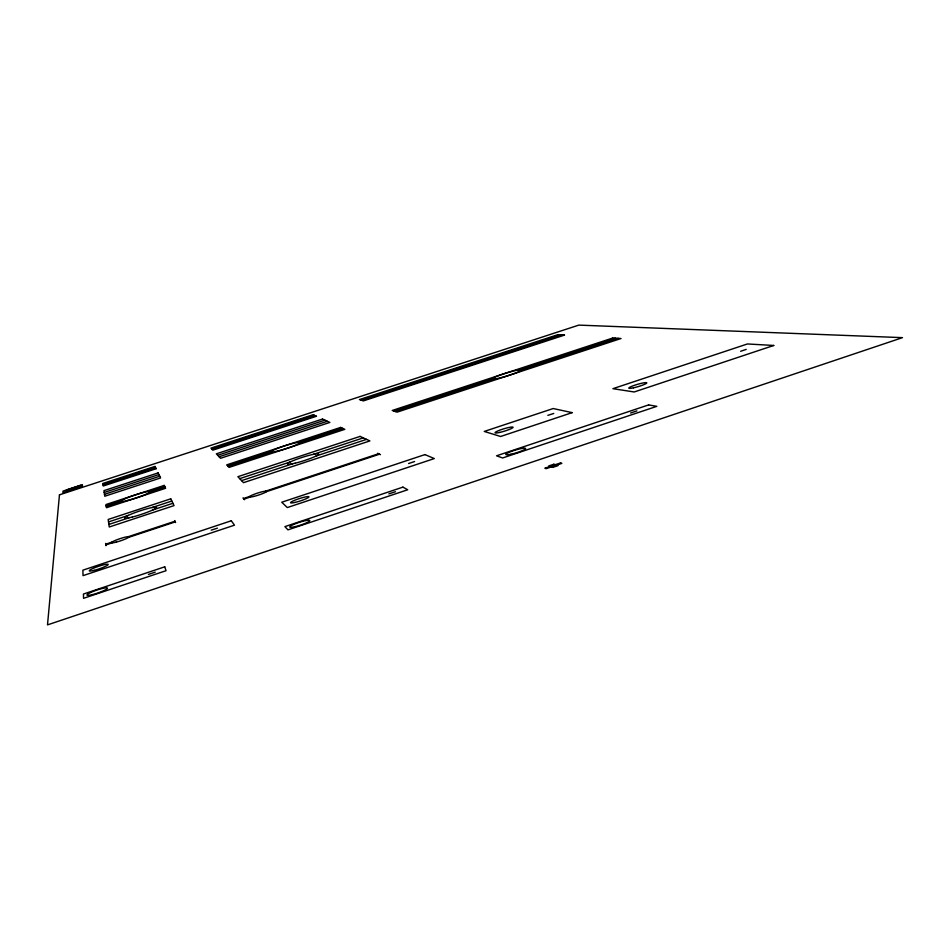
<?xml version="1.0" encoding="UTF-8"?>
<svg xmlns="http://www.w3.org/2000/svg" width="950" height="950" viewBox="0 0 950 950"><rect width="100%" height="100%" fill="white"/><g stroke="black" fill="none" stroke-linecap="round" stroke-linejoin="round"><path stroke-width="1.43" d="M66.369 490.022L80.821 485.308M388.871 493.858L395.473 491.72M217.419 528.164L211.221 530.159M148.414 574.429L155.206 572.149M547.853 415.352L553.767 413.452M551.487 466.913L556.664 465.168M630.586 413.024L636.904 410.911M740.62 351.286L746.201 349.398M408.595 463.529L414.592 461.534M105.723 544.184L112.017 542.094M128.381 536.667L174.966 521.229M243.509 498.501L249.684 496.458M265.727 491.138L378.551 453.732M105.806 544.932L112.124 542.842M128.547 537.391L175.275 521.894M244.031 499.106L250.218 497.052M266.309 491.72L379.489 454.195M108.538 521.918L128.369 515.375M152.107 507.537L171.819 501.042M239.709 478.634L290.189 461.985M313.358 454.338L363.292 437.867M108.906 524.424L128.974 517.798M152.974 509.877L172.912 503.298M241.573 480.629L292.624 463.766M316.053 456.036L366.546 439.375M103.016 484.286L155.349 467.174M211.589 448.78L314.213 415.221M360.727 400.009L560.001 334.839M103.146 485.141L155.717 467.934M212.23 449.457L315.317 415.732M362.045 400.449L562.222 334.97M104.215 492.468L158.935 474.537M217.716 455.287L324.9 420.161M104.488 494.332L159.754 476.223M219.106 456.76L327.346 421.289M106.139 505.59L121.659 500.484M149.245 491.411L164.671 486.353M227.466 465.642L271.819 451.06M298.051 442.439L341.941 428.022M393.87 411.017L492.516 378.587M518.641 370.013L615.469 338.188M106.293 506.647L121.897 501.517M149.637 492.397L165.134 487.303M228.261 466.486L272.246 452.022M299.808 442.961L343.33 428.652M395.521 411.564L494.677 378.967M520.921 370.346L618.224 338.354M377.637 453.281L380.428 454.658M242.998 497.907L244.554 499.712M174.658 520.553L175.584 522.583M105.628 543.436L105.901 545.68M79.218 485.676L79.242 487.041L82.448 485.984L82.401 484.631L63.032 491.114L62.914 492.729L78.992 487.481L78.969 485.913M59.458 494.831L47.5 624.886L902.5 337.642L578.823 325.114L59.458 494.831M553.85 464.241L548.708 465.963L552.805 467.364L557.994 465.607L553.85 464.241M560.5 462.935L544.837 468.207L546.131 468.659L561.842 463.374L560.5 462.935M164.742 566.817L83.446 594.023L83.541 598.322L166.048 570.701L164.742 566.817M402.942 487.124L284.893 526.621L287.957 529.862L407.704 489.761L402.942 487.124M648.624 404.914L496.541 455.798L502.621 457.971L656.818 406.339L648.624 404.914M424.947 454.587L281.746 502.229L287.316 507.561L434.293 458.577L424.947 454.587M231.313 520.766L82.899 570.166L83.03 575.641L234.472 525.172L231.313 520.766M572.185 412.633L500.603 436.489L484.262 431.442L553.185 408.536L572.185 412.633M773.751 345.468L634.196 391.97L612.916 388.681L747.424 343.959L773.751 345.468M170.739 498.833L108.181 519.46L109.274 526.989L174.028 505.602L170.739 498.833M360.098 436.394L237.88 476.698L243.497 482.659L369.883 440.907L360.098 436.394M156.097 468.718L103.265 485.996L102.897 483.443L154.981 466.414L156.097 468.718M316.445 416.254L212.871 450.134L210.959 448.115L313.108 414.711L316.445 416.254M564.466 335.113L363.387 400.888L359.409 399.57L557.793 334.709L564.466 335.113M158.127 472.898L103.954 490.639L104.773 496.244L160.586 477.945L158.127 472.898M322.513 419.057L216.339 453.827L220.531 458.28L329.84 422.429L322.513 419.057M164.208 485.402L105.984 504.533L106.459 507.728L165.609 488.276L164.208 485.402M340.646 427.417L226.729 464.859L229.116 467.388L344.814 429.341L340.646 427.417M612.738 338.022L392.231 410.471L397.183 412.122L621.027 338.521L612.738 338.022M510.993 454.242A10.379 1.472 -16.9 0 0 525.623 448.495A10.379 1.472 -16.9 0 0 510.447 451.749A10.379 1.472 -16.9 0 0 510.993 454.242M294.571 526.775A10.545 1.52 -17.9 0 0 309.783 520.636A10.545 1.52 -17.9 0 0 294.844 523.937A10.545 1.52 -17.9 0 0 294.571 526.775M92.221 594.664A10.842 1.544 -18.8 0 0 107.481 588.121A10.842 1.544 -18.8 0 0 91.924 591.945A10.842 1.544 -18.8 0 0 92.221 594.664M633.424 387.838A9.429 1.188 -16.4 0 0 646.807 382.85A9.429 1.188 -16.4 0 0 633.033 385.819A9.429 1.188 -16.4 0 0 633.424 387.838M499.7 432.428A9.464 1.223 -17 0 0 513.083 427.262A9.464 1.223 -17 0 0 499.32 430.338A9.464 1.223 -17 0 0 499.7 432.428M295.011 502.419A9.666 1.271 -17.8 0 0 308.964 496.897A9.666 1.271 -17.8 0 0 295.272 500.032A9.666 1.271 -17.8 0 0 295.011 502.419M94.145 570.356A9.963 1.306 -18.7 0 0 108.181 564.478A9.963 1.306 -18.7 0 0 93.86 568.064A9.963 1.306 -18.7 0 0 94.145 570.356M253.947 496.399A8.989 1.093 -17.9 0 0 266.546 491.34A8.989 1.093 -17.9 0 0 253.472 494.558A8.989 1.093 -17.9 0 0 253.947 496.399M116.138 542.141A9.168 1.104 -18.5 0 0 128.963 536.869A9.168 1.104 -18.5 0 0 115.71 540.253A9.168 1.104 -18.5 0 0 116.138 542.141M295.082 463.208A16.423 1.841 -17.7 0 0 318.713 454.136A16.423 1.841 -17.7 0 0 295.379 459.776A16.423 1.841 -17.7 0 0 295.082 463.208M132.252 517.049A16.756 1.864 -18.3 0 0 156.513 507.526A16.756 1.864 -18.3 0 0 133.024 513.392A16.756 1.864 -18.3 0 0 132.252 517.049M499.926 377.922A14.927 1.508 -17 0 0 520.98 370.12A14.927 1.508 -17 0 0 499.213 375.404A14.927 1.508 -17 0 0 499.926 377.922M278.077 450.941A15.152 1.568 -17.7 0 0 299.998 442.652A15.152 1.568 -17.7 0 0 278.599 447.937A15.152 1.568 -17.7 0 0 278.077 450.941M127.87 500.401A15.449 1.591 -18.2 0 0 150.278 491.756A15.449 1.591 -18.2 0 0 128.678 497.254A15.449 1.591 -18.2 0 0 127.87 500.401"/></g></svg>
